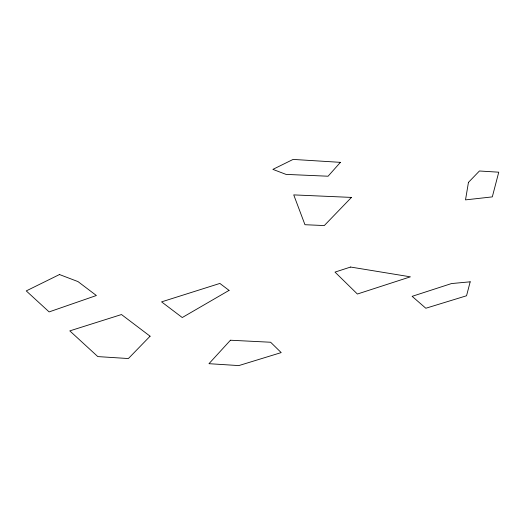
<?xml version="1.0" encoding="UTF-8"?>
<svg xmlns="http://www.w3.org/2000/svg" width="525" height="525" viewBox="0 0 525 525"><rect width="100%" height="100%" fill="white"/><g stroke="black" fill="none" stroke-linecap="round" stroke-linejoin="round"><path stroke-width="0.79" d="M468.451 182.372L465.511 199.881L492.312 196.882L498.75 172.193L479.43 170.993L468.451 182.372M470.183 281.813L466.548 295.765L425.827 308.247L412.132 296.336L451.487 283.566L470.183 281.813M340.41 162.35L328.072 176.223L286.013 174.385L272.888 169.378L293.121 159.41L340.41 162.35M230.442 340.226L208.97 363.687L238.823 365.59L281.197 352.597L270.624 342.241L230.442 340.226M351.455 197.413L324.293 225.56L304.959 224.713L293.731 194.893L351.455 197.413M150.084 336.203L128.382 358.542L97.814 356.593L69.799 330.881L121.485 314.541L150.084 336.203M229.058 290.384L182.26 317.54L161.575 301.868L219.877 283.434L229.058 290.384M59.483 274.536L26.25 290.909L49.127 311.909L96.377 295.516L78.015 281.603L59.483 274.536M350.608 267.041L335.009 272.101L357.387 294.026L410.392 276.832L350.608 267.041"/></g></svg>
